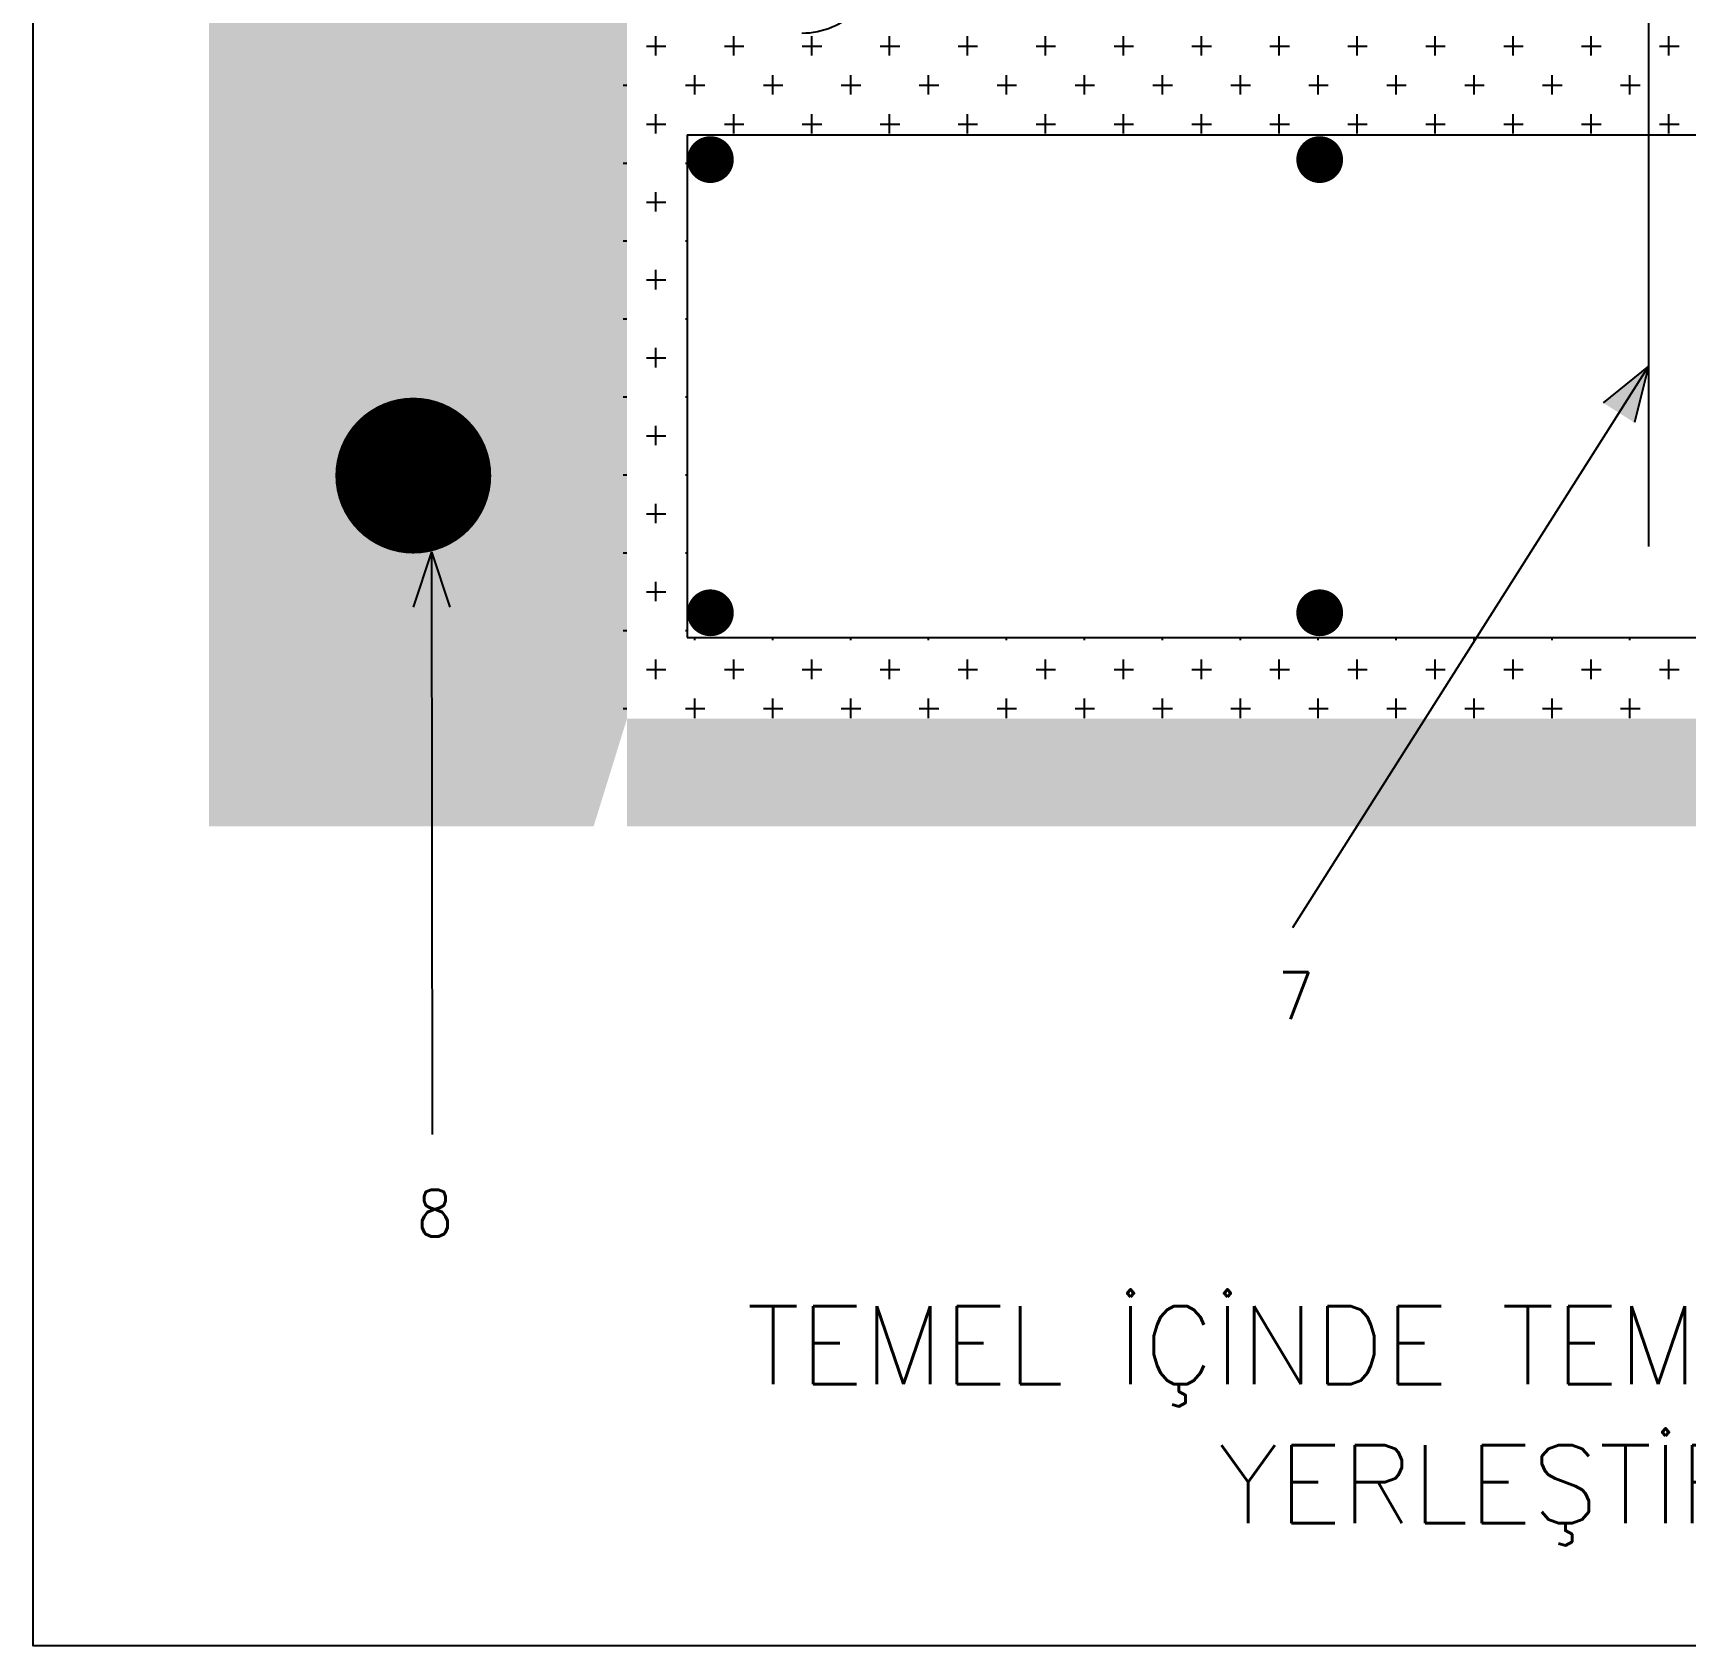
# Model space of a CAD drawing. Header units: millimetres. Extents: x 1852829 to 1882754, y -270850 to -231658.
# Drawn here: x 1857577.7 to 1857948.8, y -239023.8 to -238661.6 of the extents above; entities that cross this region are included whole.
import ezdxf

# ---------------------------------------------------------------- set-up
doc = ezdxf.new("R2010")
doc.units = ezdxf.units.MM
doc.linetypes.add('DASHED', pattern=[0.75, 0.5, -0.25])
doc.layers.add('DETAYLAR', color=7, linetype='Continuous')
doc.styles.add('ELEKTRIK', font='romanstw.shx', dxfattribs={"height": 0.2})
doc.styles.get("Standard").update_dxf_attribs({"font": 'ARIALN.TTF'})
doc.linetypes.add('DIYAFON-HATTI', pattern='A,12.7,-5.08,["DF",Standard,S=2.54,R=0,X=-2.54,Y=-1.27],-5.08', length=22.86)

# ---------------------------------------------------------------- blocks, each defined once
blk = doc.blocks.new('TD7')
at = {"linetype": 'Continuous', "ltscale": 40}
h = blk.add_hatch(dxfattribs=at)
h.set_pattern_fill('AR-CONC,_I', color=256, scale=5.833333, style=2)
h.set_pattern_definition([(50, (-23634.8, -8735.487), (41.840177, -3.66054), [4.375, -48.125]), (355, (-23634.8, -8735.487), (-8.09383, 43.877874), [3.5, -38.5]), (100.4514, (-23631.313, -8735.79), (33.74638, 40.217307), [3.71818, -40.89996]), (46.1842, (-23634.8, -8723.82), (62.25573, -9.65528), [6.5625, -72.1875]), (96.6356, (-23629.61, -8724.625), (54.52199, 56.82354), [5.57727, -61.34992]), (351.1842, (-23634.8, -8723.82), (54.52195, 56.82359), [5.25, -57.75]), (21, (-23628.967, -8726.737), (34.81958, -23.4861), [4.375, -48.125]), (326, (-23628.967, -8726.737), (14.193394, 42.30042), [3.5, -38.5]), (71.4514, (-23626.065, -8728.694), (49.012987, 18.81428), [3.71818, -40.89996]), (37.5, (-23634.8, -8735.487), (0.709325, 19.418808), [0, -38.033333, 0, -39.083333, 0, -38.645833]), (7.5, (-23634.8, -8735.487), (15.345723, 23.00735), [0, -22.283333, 0, -37.158333, 0, -14.729167]), (327.5, (-23647.808, -8735.487), (31.139642, -1.315701), [0, -14.583333, 0, -45.5, 0, -60.375]), (317.5, (-23653.642, -8735.487), (34.019193, 5.839457), [0, -18.958333, 0, -30.216667, 0, -42.875])])
edge = h.paths.add_edge_path()
edge.add_line((-491.21, 306.7), (-647.68, 306.7))
edge.add_line((-647.68, 306.7), (-647.68, 623.67))
edge.add_line((-647.68, 623.67), (-491.21, 623.67))
edge.add_line((-491.21, 623.67), (-491.21, 347.05))
edge.add_line((-503.72, 306.7), (504.26, 306.7))
edge.add_line((504.26, 306.7), (504.26, 347.05))
edge.add_line((504.26, 347.05), (-491.21, 347.05))
h = blk.add_hatch(dxfattribs=at)
h.set_pattern_fill('CROSS,_I', color=256, scale=58.333333, style=2)
h.set_pattern_definition([(0, (-23634.8, -8647.217), (14.583333, 14.583333), [7.291667, -21.875]), (90, (-23631.154, -8650.863), (-14.583333, 14.583333), [7.291667, -21.875])])
h.paths.add_polyline_path([(-492.64, 603.6), (506.57, 603.6), (506.57, 346.65), (-492.64, 346.65)])
edge = h.paths.add_edge_path()
edge.add_line((-468.69, 565.54), (508.3, 565.54))
edge.add_line((-468.69, 565.54), (-468.69, 377.34))
edge.add_line((-468.69, 377.34), (508.3, 377.34))
for points in [[(-114.19, 457.83), (-125.83, 465.2), (-108.95, 478.98)], [(-557.49, 388.74), (-571.26, 388.74), (-564.38, 409.41)]]:
    blk.add_hatch(color=256, dxfattribs=at).paths.add_polyline_path(points)
for p, q in [((-108.95, 1123.05), (-108.95, 411.45)), ((-468.69, 565.54), (508.3, 565.54)), ((-468.69, 565.54), (-468.69, 377.34)), ((-108.95, 478.98), (-242.14, 268.7)), ((-108.95, 478.98), (-125.83, 465.2)), ((-108.95, 478.98), (-114.19, 457.83)), ((-564.38, 409.41), (-571.26, 388.74)), ((-564.38, 409.41), (-564.19, 191.4)), ((-564.38, 409.41), (-557.49, 388.74)), ((-468.69, 377.34), (508.3, 377.34))]:
    blk.add_line(p, q, dxfattribs=at)
at = {"color": 4, "linetype": 'Continuous', "ltscale": 40}
blk.add_lwpolyline([(-713.52, 1291.03), (713.52, 1291.03), (713.52, 0), (-713.52, 0)], close=True, dxfattribs=at)
at = {"linetype": 'Continuous', "ltscale": 40, "const_width": 8.75}
for points in [[(-464.38, 556.24, 1), (-455.63, 556.24, 1)], [(-236.34, 556.24, 1), (-227.59, 556.24, 1)], [(-464.38, 386.64, -1), (-455.63, 386.64, -1)], [(-236.34, 386.64, -1), (-227.59, 386.64, -1)]]:
    blk.add_lwpolyline(points, format="xyb", close=True, dxfattribs=at)
at = {"color": 2, "linetype": 'DASHED', "ltscale": 40, "const_width": 29.17}
blk.add_lwpolyline([(-585.79, 437.98, 1), (-556.62, 437.98, 1)], format="xyb", close=True, dxfattribs=at)
at = {"color": 2, "linetype": 'DASHED', "ltscale": 40}
blk.add_arc((-425.81, 632.76), 29.17, 270, 0, dxfattribs=at)
at = {"color": 2, "linetype": 'DIYAFON-HATTI', "lineweight": 0, "ltscale": 40, "style": 'ELEKTRIK', "width": 0.9}
for s, p in [('7', (-247.61, 234.59)), ('8', (-569.9, 153.22))]:
    blk.add_text(s, height=17.5, dxfattribs=at).set_placement(p)
at = {"color": 4, "linetype": 'DIYAFON-HATTI', "lineweight": 0, "ltscale": 40, "style": 'ELEKTRIK'}
for s, p in [('TEMEL İÇİNDE TEMEL TOPRAKLAYICININ ', (-446.52, 97.98)), ('YERLEŞTİRİLMESİ DETAYI', (-270.02, 45.96))]:
    blk.add_text(s, height=29.1667, dxfattribs=at).set_placement(p)

msp = doc.modelspace()

# ---------------------------------------------------------------- block references
at = {"layer": 'DETAYLAR', "transparency": 33554687, "xscale": 0.6000000000000001, "yscale": 0.6000000000000001, "zscale": 0.6000000000000001}
msp.add_blockref('TD7', (1858005.77, -239023.79), dxfattribs=at)

doc.saveas('drawing.dxf')
